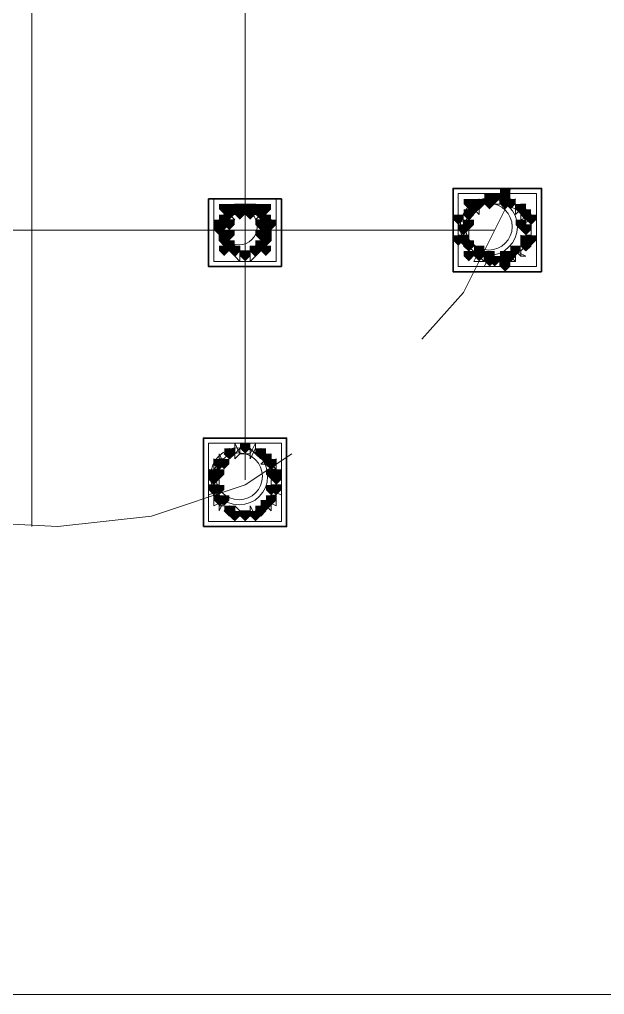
# Model space of a CAD drawing. Header units: millimetres. Extents: x 2315 to 4619, y 1334 to 1897.
# Drawn here: x 3625.89 to 3632.75, y 1530.21 to 1541.67 of the extents above; entities that cross this region are included whole.
import ezdxf

# ---------------------------------------------------------------- set-up
doc = ezdxf.new("R2010")
doc.units = ezdxf.units.MM
for name, color, linetype, true_color in [('PDF_10', 7, 'Continuous', 0x00b85c), ('PDF_AXIS', 7, 'Continuous', 0x00b85c), ('PDF_柱构件', 7, 'Continuous', 0x00b85c), ('PDF_转运站初步方案', 7, 'Continuous', 0x00b85c)]:
    doc.layers.add(name, color=color, linetype=linetype, true_color=true_color)
doc.layers.add('PDF_中心线层', color=1, linetype='Continuous')
doc.layers.add('PDF_粗实线层', color=7, linetype='Continuous')

msp = doc.modelspace()

# ---------------------------------------------------------------- hatches: boundary and pattern name
at = {"layer": 'PDF_10', "transparency": 33554559}
for points in [[(3631.466, 1539.62), (3631.405, 1539.62), (3631.405, 1539.558), (3631.466, 1539.497), (3631.527, 1539.558), (3631.527, 1539.62)], [(3631.466, 1539.62), (3631.405, 1539.62), (3631.405, 1539.558), (3631.466, 1539.497), (3631.527, 1539.558), (3631.527, 1539.62)], [(3631.466, 1539.62), (3631.405, 1539.62), (3631.405, 1539.558), (3631.466, 1539.497), (3631.527, 1539.558), (3631.527, 1539.62)], [(3628.412, 1539.497), (3628.35, 1539.497), (3628.35, 1539.436), (3628.412, 1539.375), (3628.473, 1539.436), (3628.473, 1539.497)], [(3628.412, 1539.497), (3628.35, 1539.497), (3628.35, 1539.436), (3628.412, 1539.375), (3628.473, 1539.436), (3628.473, 1539.497)], [(3628.534, 1539.497), (3628.473, 1539.497), (3628.473, 1539.436), (3628.534, 1539.375), (3628.595, 1539.436), (3628.595, 1539.497)], [(3628.534, 1539.497), (3628.473, 1539.497), (3628.473, 1539.436), (3628.534, 1539.375), (3628.595, 1539.436), (3628.595, 1539.497)], [(3628.656, 1539.497), (3628.595, 1539.497), (3628.595, 1539.436), (3628.656, 1539.375), (3628.717, 1539.436), (3628.717, 1539.497)], [(3628.656, 1539.497), (3628.595, 1539.497), (3628.595, 1539.436), (3628.656, 1539.375), (3628.717, 1539.436), (3628.717, 1539.497)], [(3631.282, 1539.558), (3631.221, 1539.558), (3631.221, 1539.497), (3631.282, 1539.436), (3631.343, 1539.497), (3631.343, 1539.558)], [(3631.282, 1539.558), (3631.221, 1539.558), (3631.221, 1539.497), (3631.282, 1539.436), (3631.343, 1539.497), (3631.343, 1539.558)], [(3631.649, 1539.558), (3631.588, 1539.558), (3631.588, 1539.497), (3631.649, 1539.436), (3631.71, 1539.497), (3631.71, 1539.558)], [(3631.649, 1539.558), (3631.588, 1539.558), (3631.588, 1539.497), (3631.649, 1539.436), (3631.71, 1539.497), (3631.71, 1539.558)], [(3628.289, 1539.375), (3628.228, 1539.375), (3628.228, 1539.314), (3628.289, 1539.253), (3628.35, 1539.314), (3628.35, 1539.375)], [(3628.289, 1539.375), (3628.228, 1539.375), (3628.228, 1539.314), (3628.289, 1539.253), (3628.35, 1539.314), (3628.35, 1539.375)], [(3628.289, 1539.375), (3628.228, 1539.375), (3628.228, 1539.314), (3628.289, 1539.253), (3628.35, 1539.314), (3628.35, 1539.375)], [(3628.778, 1539.375), (3628.717, 1539.375), (3628.717, 1539.314), (3628.778, 1539.253), (3628.839, 1539.314), (3628.839, 1539.375)], [(3628.778, 1539.375), (3628.717, 1539.375), (3628.717, 1539.314), (3628.778, 1539.253), (3628.839, 1539.314), (3628.839, 1539.375)], [(3628.778, 1539.375), (3628.717, 1539.375), (3628.717, 1539.314), (3628.778, 1539.253), (3628.839, 1539.314), (3628.839, 1539.375)], [(3631.16, 1539.436), (3631.099, 1539.436), (3631.099, 1539.375), (3631.16, 1539.314), (3631.221, 1539.375), (3631.221, 1539.436)], [(3631.16, 1539.436), (3631.099, 1539.436), (3631.099, 1539.375), (3631.16, 1539.314), (3631.221, 1539.375), (3631.221, 1539.436)], [(3631.16, 1539.436), (3631.099, 1539.436), (3631.099, 1539.375), (3631.16, 1539.314), (3631.221, 1539.375), (3631.221, 1539.436)], [(3631.832, 1539.436), (3631.771, 1539.436), (3631.771, 1539.375), (3631.832, 1539.314), (3631.893, 1539.375), (3631.893, 1539.436)], [(3631.832, 1539.436), (3631.771, 1539.436), (3631.771, 1539.375), (3631.832, 1539.314), (3631.893, 1539.375), (3631.893, 1539.436)], [(3628.228, 1539.253), (3628.167, 1539.253), (3628.167, 1539.192), (3628.228, 1539.131), (3628.289, 1539.192), (3628.289, 1539.253)], [(3628.228, 1539.253), (3628.167, 1539.253), (3628.167, 1539.192), (3628.228, 1539.131), (3628.289, 1539.192), (3628.289, 1539.253)], [(3628.778, 1539.253), (3628.717, 1539.253), (3628.717, 1539.192), (3628.778, 1539.131), (3628.839, 1539.192), (3628.839, 1539.253)], [(3628.778, 1539.253), (3628.717, 1539.253), (3628.717, 1539.192), (3628.778, 1539.131), (3628.839, 1539.192), (3628.839, 1539.253)], [(3631.099, 1539.253), (3631.038, 1539.253), (3631.038, 1539.192), (3631.099, 1539.131), (3631.16, 1539.192), (3631.16, 1539.253)], [(3631.099, 1539.253), (3631.038, 1539.253), (3631.038, 1539.192), (3631.099, 1539.131), (3631.16, 1539.192), (3631.16, 1539.253)], [(3631.832, 1539.253), (3631.771, 1539.253), (3631.771, 1539.192), (3631.832, 1539.131), (3631.893, 1539.192), (3631.893, 1539.253)], [(3631.832, 1539.253), (3631.771, 1539.253), (3631.771, 1539.192), (3631.832, 1539.131), (3631.893, 1539.192), (3631.893, 1539.253)], [(3628.289, 1539.131), (3628.228, 1539.131), (3628.228, 1539.07), (3628.289, 1539.009), (3628.35, 1539.07), (3628.35, 1539.131)], [(3628.289, 1539.131), (3628.228, 1539.131), (3628.228, 1539.07), (3628.289, 1539.009), (3628.35, 1539.07), (3628.35, 1539.131)], [(3628.778, 1539.131), (3628.717, 1539.131), (3628.717, 1539.07), (3628.778, 1539.009), (3628.839, 1539.07), (3628.839, 1539.131)], [(3628.778, 1539.131), (3628.717, 1539.131), (3628.717, 1539.07), (3628.778, 1539.009), (3628.839, 1539.07), (3628.839, 1539.131)], [(3631.16, 1539.07), (3631.099, 1539.07), (3631.099, 1539.009), (3631.16, 1538.948), (3631.221, 1539.009), (3631.221, 1539.07)], [(3631.16, 1539.07), (3631.099, 1539.07), (3631.099, 1539.009), (3631.16, 1538.948), (3631.221, 1539.009), (3631.221, 1539.07)], [(3631.16, 1539.07), (3631.099, 1539.07), (3631.099, 1539.009), (3631.16, 1538.948), (3631.221, 1539.009), (3631.221, 1539.07)], [(3631.832, 1539.07), (3631.771, 1539.07), (3631.771, 1539.009), (3631.832, 1538.948), (3631.893, 1539.009), (3631.893, 1539.07)], [(3631.832, 1539.07), (3631.771, 1539.07), (3631.771, 1539.009), (3631.832, 1538.948), (3631.893, 1539.009), (3631.893, 1539.07)], [(3628.412, 1539.009), (3628.35, 1539.009), (3628.35, 1538.948), (3628.412, 1538.887), (3628.473, 1538.948), (3628.473, 1539.009)], [(3628.412, 1539.009), (3628.35, 1539.009), (3628.35, 1538.948), (3628.412, 1538.887), (3628.473, 1538.948), (3628.473, 1539.009)], [(3628.412, 1539.009), (3628.35, 1539.009), (3628.35, 1538.948), (3628.412, 1538.887), (3628.473, 1538.948), (3628.473, 1539.009)], [(3628.534, 1538.948), (3628.473, 1538.948), (3628.473, 1538.887), (3628.534, 1538.825), (3628.595, 1538.887), (3628.595, 1538.948)], [(3628.534, 1538.948), (3628.473, 1538.948), (3628.473, 1538.887), (3628.534, 1538.825), (3628.595, 1538.887), (3628.595, 1538.948)], [(3628.656, 1539.009), (3628.595, 1539.009), (3628.595, 1538.948), (3628.656, 1538.887), (3628.717, 1538.948), (3628.717, 1539.009)], [(3628.656, 1539.009), (3628.595, 1539.009), (3628.595, 1538.948), (3628.656, 1538.887), (3628.717, 1538.948), (3628.717, 1539.009)], [(3628.656, 1539.009), (3628.595, 1539.009), (3628.595, 1538.948), (3628.656, 1538.887), (3628.717, 1538.948), (3628.717, 1539.009)], [(3631.282, 1538.948), (3631.221, 1538.948), (3631.221, 1538.887), (3631.282, 1538.825), (3631.343, 1538.887), (3631.343, 1538.948)], [(3631.282, 1538.948), (3631.221, 1538.948), (3631.221, 1538.887), (3631.282, 1538.825), (3631.343, 1538.887), (3631.343, 1538.948)], [(3631.649, 1538.948), (3631.588, 1538.948), (3631.588, 1538.887), (3631.649, 1538.825), (3631.71, 1538.887), (3631.71, 1538.948)], [(3631.649, 1538.948), (3631.588, 1538.948), (3631.588, 1538.887), (3631.649, 1538.825), (3631.71, 1538.887), (3631.71, 1538.948)], [(3631.466, 1538.887), (3631.405, 1538.887), (3631.405, 1538.825), (3631.466, 1538.764), (3631.527, 1538.825), (3631.527, 1538.887)], [(3631.466, 1538.887), (3631.405, 1538.887), (3631.405, 1538.825), (3631.466, 1538.764), (3631.527, 1538.825), (3631.527, 1538.887)], [(3628.35, 1536.627), (3628.289, 1536.627), (3628.289, 1536.565), (3628.35, 1536.504), (3628.412, 1536.565), (3628.412, 1536.627)], [(3628.35, 1536.627), (3628.289, 1536.627), (3628.289, 1536.565), (3628.35, 1536.504), (3628.412, 1536.565), (3628.412, 1536.627)], [(3628.534, 1536.688), (3628.473, 1536.688), (3628.473, 1536.627), (3628.534, 1536.565), (3628.595, 1536.627), (3628.595, 1536.688)], [(3628.534, 1536.688), (3628.473, 1536.688), (3628.473, 1536.627), (3628.534, 1536.565), (3628.595, 1536.627), (3628.595, 1536.688)], [(3628.717, 1536.627), (3628.656, 1536.627), (3628.656, 1536.565), (3628.717, 1536.504), (3628.778, 1536.565), (3628.778, 1536.627)], [(3628.717, 1536.627), (3628.656, 1536.627), (3628.656, 1536.565), (3628.717, 1536.504), (3628.778, 1536.565), (3628.778, 1536.627)], [(3628.228, 1536.504), (3628.167, 1536.504), (3628.167, 1536.443), (3628.228, 1536.382), (3628.289, 1536.443), (3628.289, 1536.504)], [(3628.228, 1536.504), (3628.167, 1536.504), (3628.167, 1536.443), (3628.228, 1536.382), (3628.289, 1536.443), (3628.289, 1536.504)], [(3628.839, 1536.504), (3628.778, 1536.504), (3628.778, 1536.443), (3628.839, 1536.382), (3628.9, 1536.443), (3628.9, 1536.504)], [(3628.839, 1536.504), (3628.778, 1536.504), (3628.778, 1536.443), (3628.839, 1536.382), (3628.9, 1536.443), (3628.9, 1536.504)], [(3628.167, 1536.321), (3628.106, 1536.321), (3628.106, 1536.26), (3628.167, 1536.199), (3628.228, 1536.26), (3628.228, 1536.321)], [(3628.167, 1536.321), (3628.106, 1536.321), (3628.106, 1536.26), (3628.167, 1536.199), (3628.228, 1536.26), (3628.228, 1536.321)], [(3628.9, 1536.321), (3628.839, 1536.321), (3628.839, 1536.26), (3628.9, 1536.199), (3628.961, 1536.26), (3628.961, 1536.321)], [(3628.9, 1536.321), (3628.839, 1536.321), (3628.839, 1536.26), (3628.9, 1536.199), (3628.961, 1536.26), (3628.961, 1536.321)], [(3628.228, 1536.077), (3628.167, 1536.077), (3628.167, 1536.016), (3628.228, 1535.955), (3628.289, 1536.016), (3628.289, 1536.077)], [(3628.228, 1536.077), (3628.167, 1536.077), (3628.167, 1536.016), (3628.228, 1535.955), (3628.289, 1536.016), (3628.289, 1536.077)], [(3628.839, 1536.077), (3628.778, 1536.077), (3628.778, 1536.016), (3628.839, 1535.955), (3628.9, 1536.016), (3628.9, 1536.077)], [(3628.839, 1536.077), (3628.778, 1536.077), (3628.778, 1536.016), (3628.839, 1535.955), (3628.9, 1536.016), (3628.9, 1536.077)], [(3628.35, 1535.955), (3628.289, 1535.955), (3628.289, 1535.894), (3628.35, 1535.832), (3628.412, 1535.894), (3628.412, 1535.955)], [(3628.35, 1535.955), (3628.289, 1535.955), (3628.289, 1535.894), (3628.35, 1535.832), (3628.412, 1535.894), (3628.412, 1535.955)], [(3628.717, 1535.955), (3628.656, 1535.955), (3628.656, 1535.894), (3628.717, 1535.832), (3628.778, 1535.894), (3628.778, 1535.955)], [(3628.717, 1535.955), (3628.656, 1535.955), (3628.656, 1535.894), (3628.717, 1535.832), (3628.778, 1535.894), (3628.778, 1535.955)], [(3628.534, 1535.894), (3628.473, 1535.894), (3628.473, 1535.832), (3628.534, 1535.771), (3628.595, 1535.832), (3628.595, 1535.894)], [(3628.534, 1535.894), (3628.473, 1535.894), (3628.473, 1535.832), (3628.534, 1535.771), (3628.595, 1535.832), (3628.595, 1535.894)]]:
    msp.add_hatch(color=256, dxfattribs=at).paths.add_polyline_path(points)
at = {"layer": 'PDF_柱构件', "transparency": 33554559}
for points in [[(3631.405, 1539.62), (3631.343, 1539.62), (3631.343, 1539.558), (3631.405, 1539.497), (3631.466, 1539.558), (3631.466, 1539.62)], [(3631.588, 1539.681), (3631.527, 1539.681), (3631.527, 1539.62), (3631.588, 1539.558), (3631.649, 1539.62), (3631.649, 1539.681)], [(3631.588, 1539.62), (3631.527, 1539.62), (3631.527, 1539.558), (3631.588, 1539.497), (3631.649, 1539.558), (3631.649, 1539.62)], [(3628.289, 1539.497), (3628.228, 1539.497), (3628.228, 1539.436), (3628.289, 1539.375), (3628.35, 1539.436), (3628.35, 1539.497)], [(3628.473, 1539.497), (3628.412, 1539.497), (3628.412, 1539.436), (3628.473, 1539.375), (3628.534, 1539.436), (3628.534, 1539.497)], [(3628.595, 1539.497), (3628.534, 1539.497), (3628.534, 1539.436), (3628.595, 1539.375), (3628.656, 1539.436), (3628.656, 1539.497)], [(3628.778, 1539.497), (3628.717, 1539.497), (3628.717, 1539.436), (3628.778, 1539.375), (3628.839, 1539.436), (3628.839, 1539.497)], [(3631.16, 1539.558), (3631.099, 1539.558), (3631.099, 1539.497), (3631.16, 1539.436), (3631.221, 1539.497), (3631.221, 1539.558)], [(3631.221, 1539.497), (3631.16, 1539.497), (3631.16, 1539.436), (3631.221, 1539.375), (3631.282, 1539.436), (3631.282, 1539.497)], [(3631.405, 1539.558), (3631.343, 1539.558), (3631.343, 1539.497), (3631.405, 1539.436), (3631.466, 1539.497), (3631.466, 1539.558)], [(3631.588, 1539.558), (3631.527, 1539.558), (3631.527, 1539.497), (3631.588, 1539.436), (3631.649, 1539.497), (3631.649, 1539.558)], [(3631.771, 1539.497), (3631.71, 1539.497), (3631.71, 1539.436), (3631.771, 1539.375), (3631.832, 1539.436), (3631.832, 1539.497)], [(3628.35, 1539.436), (3628.289, 1539.436), (3628.289, 1539.375), (3628.35, 1539.314), (3628.412, 1539.375), (3628.412, 1539.436)], [(3628.473, 1539.436), (3628.412, 1539.436), (3628.412, 1539.375), (3628.473, 1539.314), (3628.534, 1539.375), (3628.534, 1539.436)], [(3628.595, 1539.436), (3628.534, 1539.436), (3628.534, 1539.375), (3628.595, 1539.314), (3628.656, 1539.375), (3628.656, 1539.436)], [(3628.717, 1539.436), (3628.656, 1539.436), (3628.656, 1539.375), (3628.717, 1539.314), (3628.778, 1539.375), (3628.778, 1539.436)], [(3631.038, 1539.375), (3630.977, 1539.375), (3630.977, 1539.314), (3631.038, 1539.253), (3631.099, 1539.314), (3631.099, 1539.375)], [(3631.893, 1539.375), (3631.832, 1539.375), (3631.832, 1539.314), (3631.893, 1539.253), (3631.954, 1539.314), (3631.954, 1539.375)], [(3628.228, 1539.314), (3628.167, 1539.314), (3628.167, 1539.253), (3628.228, 1539.192), (3628.289, 1539.253), (3628.289, 1539.314)], [(3628.289, 1539.314), (3628.228, 1539.314), (3628.228, 1539.253), (3628.289, 1539.192), (3628.35, 1539.253), (3628.35, 1539.314)], [(3628.35, 1539.314), (3628.289, 1539.314), (3628.289, 1539.253), (3628.35, 1539.192), (3628.412, 1539.253), (3628.412, 1539.314)], [(3628.717, 1539.314), (3628.656, 1539.314), (3628.656, 1539.253), (3628.717, 1539.192), (3628.778, 1539.253), (3628.778, 1539.314)], [(3628.778, 1539.314), (3628.717, 1539.314), (3628.717, 1539.253), (3628.778, 1539.192), (3628.839, 1539.253), (3628.839, 1539.314)], [(3628.839, 1539.314), (3628.778, 1539.314), (3628.778, 1539.253), (3628.839, 1539.192), (3628.9, 1539.253), (3628.9, 1539.314)], [(3631.16, 1539.314), (3631.099, 1539.314), (3631.099, 1539.253), (3631.16, 1539.192), (3631.221, 1539.253), (3631.221, 1539.314)], [(3631.771, 1539.314), (3631.71, 1539.314), (3631.71, 1539.253), (3631.771, 1539.192), (3631.832, 1539.253), (3631.832, 1539.314)], [(3628.289, 1539.192), (3628.228, 1539.192), (3628.228, 1539.131), (3628.289, 1539.07), (3628.35, 1539.131), (3628.35, 1539.192)], [(3628.35, 1539.192), (3628.289, 1539.192), (3628.289, 1539.131), (3628.35, 1539.07), (3628.412, 1539.131), (3628.412, 1539.192)], [(3628.717, 1539.192), (3628.656, 1539.192), (3628.656, 1539.131), (3628.717, 1539.07), (3628.778, 1539.131), (3628.778, 1539.192)], [(3628.778, 1539.192), (3628.717, 1539.192), (3628.717, 1539.131), (3628.778, 1539.07), (3628.839, 1539.131), (3628.839, 1539.192)], [(3631.038, 1539.131), (3630.977, 1539.131), (3630.977, 1539.07), (3631.038, 1539.009), (3631.099, 1539.07), (3631.099, 1539.131)], [(3631.099, 1539.131), (3631.038, 1539.131), (3631.038, 1539.07), (3631.099, 1539.009), (3631.16, 1539.07), (3631.16, 1539.131)], [(3631.832, 1539.131), (3631.771, 1539.131), (3631.771, 1539.07), (3631.832, 1539.009), (3631.893, 1539.07), (3631.893, 1539.131)], [(3631.893, 1539.131), (3631.832, 1539.131), (3631.832, 1539.07), (3631.893, 1539.009), (3631.954, 1539.07), (3631.954, 1539.131)], [(3628.35, 1539.07), (3628.289, 1539.07), (3628.289, 1539.009), (3628.35, 1538.948), (3628.412, 1539.009), (3628.412, 1539.07)], [(3628.717, 1539.07), (3628.656, 1539.07), (3628.656, 1539.009), (3628.717, 1538.948), (3628.778, 1539.009), (3628.778, 1539.07)], [(3628.289, 1539.009), (3628.228, 1539.009), (3628.228, 1538.948), (3628.289, 1538.887), (3628.35, 1538.948), (3628.35, 1539.009)], [(3628.778, 1539.009), (3628.717, 1539.009), (3628.717, 1538.948), (3628.778, 1538.887), (3628.839, 1538.948), (3628.839, 1539.009)], [(3631.16, 1538.948), (3631.099, 1538.948), (3631.099, 1538.887), (3631.16, 1538.825), (3631.221, 1538.887), (3631.221, 1538.948)], [(3631.282, 1539.009), (3631.221, 1539.009), (3631.221, 1538.948), (3631.282, 1538.887), (3631.343, 1538.948), (3631.343, 1539.009)], [(3631.405, 1538.948), (3631.343, 1538.948), (3631.343, 1538.887), (3631.405, 1538.825), (3631.466, 1538.887), (3631.466, 1538.948)], [(3631.588, 1538.948), (3631.527, 1538.948), (3631.527, 1538.887), (3631.588, 1538.825), (3631.649, 1538.887), (3631.649, 1538.948)], [(3631.71, 1539.009), (3631.649, 1539.009), (3631.649, 1538.948), (3631.71, 1538.887), (3631.771, 1538.948), (3631.771, 1539.009)], [(3631.405, 1538.887), (3631.343, 1538.887), (3631.343, 1538.825), (3631.405, 1538.764), (3631.466, 1538.825), (3631.466, 1538.887)], [(3631.588, 1538.887), (3631.527, 1538.887), (3631.527, 1538.825), (3631.588, 1538.764), (3631.649, 1538.825), (3631.649, 1538.887)], [(3631.588, 1538.825), (3631.527, 1538.825), (3631.527, 1538.764), (3631.588, 1538.703), (3631.649, 1538.764), (3631.649, 1538.825)], [(3628.289, 1536.504), (3628.228, 1536.504), (3628.228, 1536.443), (3628.289, 1536.382), (3628.35, 1536.443), (3628.35, 1536.504)], [(3628.778, 1536.565), (3628.717, 1536.565), (3628.717, 1536.504), (3628.778, 1536.443), (3628.839, 1536.504), (3628.839, 1536.565)], [(3628.167, 1536.382), (3628.106, 1536.382), (3628.106, 1536.321), (3628.167, 1536.26), (3628.228, 1536.321), (3628.228, 1536.382)], [(3628.228, 1536.382), (3628.167, 1536.382), (3628.167, 1536.321), (3628.228, 1536.26), (3628.289, 1536.321), (3628.289, 1536.382)], [(3628.839, 1536.382), (3628.778, 1536.382), (3628.778, 1536.321), (3628.839, 1536.26), (3628.9, 1536.321), (3628.9, 1536.382)], [(3628.9, 1536.382), (3628.839, 1536.382), (3628.839, 1536.321), (3628.9, 1536.26), (3628.961, 1536.321), (3628.961, 1536.382)], [(3628.167, 1536.199), (3628.106, 1536.199), (3628.106, 1536.138), (3628.167, 1536.077), (3628.228, 1536.138), (3628.228, 1536.199)], [(3628.228, 1536.199), (3628.167, 1536.199), (3628.167, 1536.138), (3628.228, 1536.077), (3628.289, 1536.138), (3628.289, 1536.199)], [(3628.839, 1536.199), (3628.778, 1536.199), (3628.778, 1536.138), (3628.839, 1536.077), (3628.9, 1536.138), (3628.9, 1536.199)], [(3628.9, 1536.199), (3628.839, 1536.199), (3628.839, 1536.138), (3628.9, 1536.077), (3628.961, 1536.138), (3628.961, 1536.199)], [(3628.289, 1536.077), (3628.228, 1536.077), (3628.228, 1536.016), (3628.289, 1535.955), (3628.35, 1536.016), (3628.35, 1536.077)], [(3628.778, 1536.016), (3628.717, 1536.016), (3628.717, 1535.955), (3628.778, 1535.894), (3628.839, 1535.955), (3628.839, 1536.016)], [(3628.412, 1535.894), (3628.35, 1535.894), (3628.35, 1535.832), (3628.412, 1535.771), (3628.473, 1535.832), (3628.473, 1535.894)], [(3628.656, 1535.894), (3628.595, 1535.894), (3628.595, 1535.832), (3628.656, 1535.771), (3628.717, 1535.832), (3628.717, 1535.894)]]:
    msp.add_hatch(color=256, dxfattribs=at).paths.add_polyline_path(points)
at = {"layer": 'PDF_转运站初步方案', "transparency": 33554559}
for points in [[(3631.466, 1539.62), (3631.405, 1539.62), (3631.405, 1539.558), (3631.466, 1539.497), (3631.527, 1539.558), (3631.527, 1539.62)], [(3631.466, 1539.62), (3631.405, 1539.62), (3631.405, 1539.558), (3631.466, 1539.497), (3631.527, 1539.558), (3631.527, 1539.62)], [(3628.412, 1539.497), (3628.35, 1539.497), (3628.35, 1539.436), (3628.412, 1539.375), (3628.473, 1539.436), (3628.473, 1539.497)], [(3628.412, 1539.497), (3628.35, 1539.497), (3628.35, 1539.436), (3628.412, 1539.375), (3628.473, 1539.436), (3628.473, 1539.497)], [(3628.534, 1539.497), (3628.473, 1539.497), (3628.473, 1539.436), (3628.534, 1539.375), (3628.595, 1539.436), (3628.595, 1539.497)], [(3628.534, 1539.497), (3628.473, 1539.497), (3628.473, 1539.436), (3628.534, 1539.375), (3628.595, 1539.436), (3628.595, 1539.497)], [(3628.656, 1539.497), (3628.595, 1539.497), (3628.595, 1539.436), (3628.656, 1539.375), (3628.717, 1539.436), (3628.717, 1539.497)], [(3628.656, 1539.497), (3628.595, 1539.497), (3628.595, 1539.436), (3628.656, 1539.375), (3628.717, 1539.436), (3628.717, 1539.497)], [(3631.282, 1539.558), (3631.221, 1539.558), (3631.221, 1539.497), (3631.282, 1539.436), (3631.343, 1539.497), (3631.343, 1539.558)], [(3631.282, 1539.558), (3631.221, 1539.558), (3631.221, 1539.497), (3631.282, 1539.436), (3631.343, 1539.497), (3631.343, 1539.558)], [(3631.649, 1539.558), (3631.588, 1539.558), (3631.588, 1539.497), (3631.649, 1539.436), (3631.71, 1539.497), (3631.71, 1539.558)], [(3631.649, 1539.558), (3631.588, 1539.558), (3631.588, 1539.497), (3631.649, 1539.436), (3631.71, 1539.497), (3631.71, 1539.558)], [(3628.289, 1539.375), (3628.228, 1539.375), (3628.228, 1539.314), (3628.289, 1539.253), (3628.35, 1539.314), (3628.35, 1539.375)], [(3628.289, 1539.375), (3628.228, 1539.375), (3628.228, 1539.314), (3628.289, 1539.253), (3628.35, 1539.314), (3628.35, 1539.375)], [(3628.778, 1539.375), (3628.717, 1539.375), (3628.717, 1539.314), (3628.778, 1539.253), (3628.839, 1539.314), (3628.839, 1539.375)], [(3628.778, 1539.375), (3628.717, 1539.375), (3628.717, 1539.314), (3628.778, 1539.253), (3628.839, 1539.314), (3628.839, 1539.375)], [(3631.16, 1539.436), (3631.099, 1539.436), (3631.099, 1539.375), (3631.16, 1539.314), (3631.221, 1539.375), (3631.221, 1539.436)], [(3631.16, 1539.436), (3631.099, 1539.436), (3631.099, 1539.375), (3631.16, 1539.314), (3631.221, 1539.375), (3631.221, 1539.436)], [(3631.832, 1539.436), (3631.771, 1539.436), (3631.771, 1539.375), (3631.832, 1539.314), (3631.893, 1539.375), (3631.893, 1539.436)], [(3631.832, 1539.436), (3631.771, 1539.436), (3631.771, 1539.375), (3631.832, 1539.314), (3631.893, 1539.375), (3631.893, 1539.436)], [(3628.228, 1539.253), (3628.167, 1539.253), (3628.167, 1539.192), (3628.228, 1539.131), (3628.289, 1539.192), (3628.289, 1539.253)], [(3628.228, 1539.253), (3628.167, 1539.253), (3628.167, 1539.192), (3628.228, 1539.131), (3628.289, 1539.192), (3628.289, 1539.253)], [(3628.778, 1539.253), (3628.717, 1539.253), (3628.717, 1539.192), (3628.778, 1539.131), (3628.839, 1539.192), (3628.839, 1539.253)], [(3628.778, 1539.253), (3628.717, 1539.253), (3628.717, 1539.192), (3628.778, 1539.131), (3628.839, 1539.192), (3628.839, 1539.253)], [(3631.099, 1539.253), (3631.038, 1539.253), (3631.038, 1539.192), (3631.099, 1539.131), (3631.16, 1539.192), (3631.16, 1539.253)], [(3631.099, 1539.253), (3631.038, 1539.253), (3631.038, 1539.192), (3631.099, 1539.131), (3631.16, 1539.192), (3631.16, 1539.253)], [(3631.832, 1539.253), (3631.771, 1539.253), (3631.771, 1539.192), (3631.832, 1539.131), (3631.893, 1539.192), (3631.893, 1539.253)], [(3631.832, 1539.253), (3631.771, 1539.253), (3631.771, 1539.192), (3631.832, 1539.131), (3631.893, 1539.192), (3631.893, 1539.253)], [(3628.289, 1539.131), (3628.228, 1539.131), (3628.228, 1539.07), (3628.289, 1539.009), (3628.35, 1539.07), (3628.35, 1539.131)], [(3628.289, 1539.131), (3628.228, 1539.131), (3628.228, 1539.07), (3628.289, 1539.009), (3628.35, 1539.07), (3628.35, 1539.131)], [(3628.778, 1539.131), (3628.717, 1539.131), (3628.717, 1539.07), (3628.778, 1539.009), (3628.839, 1539.07), (3628.839, 1539.131)], [(3628.778, 1539.131), (3628.717, 1539.131), (3628.717, 1539.07), (3628.778, 1539.009), (3628.839, 1539.07), (3628.839, 1539.131)], [(3631.16, 1539.07), (3631.099, 1539.07), (3631.099, 1539.009), (3631.16, 1538.948), (3631.221, 1539.009), (3631.221, 1539.07)], [(3631.16, 1539.07), (3631.099, 1539.07), (3631.099, 1539.009), (3631.16, 1538.948), (3631.221, 1539.009), (3631.221, 1539.07)], [(3631.832, 1539.07), (3631.771, 1539.07), (3631.771, 1539.009), (3631.832, 1538.948), (3631.893, 1539.009), (3631.893, 1539.07)], [(3631.832, 1539.07), (3631.771, 1539.07), (3631.771, 1539.009), (3631.832, 1538.948), (3631.893, 1539.009), (3631.893, 1539.07)], [(3628.412, 1539.009), (3628.35, 1539.009), (3628.35, 1538.948), (3628.412, 1538.887), (3628.473, 1538.948), (3628.473, 1539.009)], [(3628.412, 1539.009), (3628.35, 1539.009), (3628.35, 1538.948), (3628.412, 1538.887), (3628.473, 1538.948), (3628.473, 1539.009)], [(3628.534, 1538.948), (3628.473, 1538.948), (3628.473, 1538.887), (3628.534, 1538.825), (3628.595, 1538.887), (3628.595, 1538.948)], [(3628.534, 1538.948), (3628.473, 1538.948), (3628.473, 1538.887), (3628.534, 1538.825), (3628.595, 1538.887), (3628.595, 1538.948)], [(3628.656, 1539.009), (3628.595, 1539.009), (3628.595, 1538.948), (3628.656, 1538.887), (3628.717, 1538.948), (3628.717, 1539.009)], [(3628.656, 1539.009), (3628.595, 1539.009), (3628.595, 1538.948), (3628.656, 1538.887), (3628.717, 1538.948), (3628.717, 1539.009)], [(3631.282, 1538.948), (3631.221, 1538.948), (3631.221, 1538.887), (3631.282, 1538.825), (3631.343, 1538.887), (3631.343, 1538.948)], [(3631.282, 1538.948), (3631.221, 1538.948), (3631.221, 1538.887), (3631.282, 1538.825), (3631.343, 1538.887), (3631.343, 1538.948)], [(3631.649, 1538.948), (3631.588, 1538.948), (3631.588, 1538.887), (3631.649, 1538.825), (3631.71, 1538.887), (3631.71, 1538.948)], [(3631.649, 1538.948), (3631.588, 1538.948), (3631.588, 1538.887), (3631.649, 1538.825), (3631.71, 1538.887), (3631.71, 1538.948)], [(3631.466, 1538.887), (3631.405, 1538.887), (3631.405, 1538.825), (3631.466, 1538.764), (3631.527, 1538.825), (3631.527, 1538.887)], [(3631.466, 1538.887), (3631.405, 1538.887), (3631.405, 1538.825), (3631.466, 1538.764), (3631.527, 1538.825), (3631.527, 1538.887)], [(3628.35, 1536.627), (3628.289, 1536.627), (3628.289, 1536.565), (3628.35, 1536.504), (3628.412, 1536.565), (3628.412, 1536.627)], [(3628.35, 1536.627), (3628.289, 1536.627), (3628.289, 1536.565), (3628.35, 1536.504), (3628.412, 1536.565), (3628.412, 1536.627)], [(3628.534, 1536.688), (3628.473, 1536.688), (3628.473, 1536.627), (3628.534, 1536.565), (3628.595, 1536.627), (3628.595, 1536.688)], [(3628.534, 1536.688), (3628.473, 1536.688), (3628.473, 1536.627), (3628.534, 1536.565), (3628.595, 1536.627), (3628.595, 1536.688)], [(3628.717, 1536.627), (3628.656, 1536.627), (3628.656, 1536.565), (3628.717, 1536.504), (3628.778, 1536.565), (3628.778, 1536.627)], [(3628.717, 1536.627), (3628.656, 1536.627), (3628.656, 1536.565), (3628.717, 1536.504), (3628.778, 1536.565), (3628.778, 1536.627)], [(3628.228, 1536.504), (3628.167, 1536.504), (3628.167, 1536.443), (3628.228, 1536.382), (3628.289, 1536.443), (3628.289, 1536.504)], [(3628.228, 1536.504), (3628.167, 1536.504), (3628.167, 1536.443), (3628.228, 1536.382), (3628.289, 1536.443), (3628.289, 1536.504)], [(3628.839, 1536.504), (3628.778, 1536.504), (3628.778, 1536.443), (3628.839, 1536.382), (3628.9, 1536.443), (3628.9, 1536.504)], [(3628.839, 1536.504), (3628.778, 1536.504), (3628.778, 1536.443), (3628.839, 1536.382), (3628.9, 1536.443), (3628.9, 1536.504)], [(3628.167, 1536.321), (3628.106, 1536.321), (3628.106, 1536.26), (3628.167, 1536.199), (3628.228, 1536.26), (3628.228, 1536.321)], [(3628.167, 1536.321), (3628.106, 1536.321), (3628.106, 1536.26), (3628.167, 1536.199), (3628.228, 1536.26), (3628.228, 1536.321)], [(3628.9, 1536.321), (3628.839, 1536.321), (3628.839, 1536.26), (3628.9, 1536.199), (3628.961, 1536.26), (3628.961, 1536.321)], [(3628.9, 1536.321), (3628.839, 1536.321), (3628.839, 1536.26), (3628.9, 1536.199), (3628.961, 1536.26), (3628.961, 1536.321)], [(3628.228, 1536.077), (3628.167, 1536.077), (3628.167, 1536.016), (3628.228, 1535.955), (3628.289, 1536.016), (3628.289, 1536.077)], [(3628.228, 1536.077), (3628.167, 1536.077), (3628.167, 1536.016), (3628.228, 1535.955), (3628.289, 1536.016), (3628.289, 1536.077)], [(3628.839, 1536.077), (3628.778, 1536.077), (3628.778, 1536.016), (3628.839, 1535.955), (3628.9, 1536.016), (3628.9, 1536.077)], [(3628.839, 1536.077), (3628.778, 1536.077), (3628.778, 1536.016), (3628.839, 1535.955), (3628.9, 1536.016), (3628.9, 1536.077)], [(3628.35, 1535.955), (3628.289, 1535.955), (3628.289, 1535.894), (3628.35, 1535.832), (3628.412, 1535.894), (3628.412, 1535.955)], [(3628.35, 1535.955), (3628.289, 1535.955), (3628.289, 1535.894), (3628.35, 1535.832), (3628.412, 1535.894), (3628.412, 1535.955)], [(3628.717, 1535.955), (3628.656, 1535.955), (3628.656, 1535.894), (3628.717, 1535.832), (3628.778, 1535.894), (3628.778, 1535.955)], [(3628.717, 1535.955), (3628.656, 1535.955), (3628.656, 1535.894), (3628.717, 1535.832), (3628.778, 1535.894), (3628.778, 1535.955)], [(3628.534, 1535.894), (3628.473, 1535.894), (3628.473, 1535.832), (3628.534, 1535.771), (3628.595, 1535.832), (3628.595, 1535.894)], [(3628.534, 1535.894), (3628.473, 1535.894), (3628.473, 1535.832), (3628.534, 1535.771), (3628.595, 1535.832), (3628.595, 1535.894)]]:
    msp.add_hatch(color=256, dxfattribs=at).paths.add_polyline_path(points)

# ---------------------------------------------------------------- linework, layer by layer
at = {"layer": 'PDF_10', "lineweight": 18}
for points in [[(3628.534, 1539.436), (3628.534, 1539.497)], [(3631.282, 1539.558), (3631.282, 1539.497), (3631.343, 1539.497)], [(3631.466, 1539.558), (3631.527, 1539.558)], [(3631.71, 1539.558), (3631.649, 1539.497), (3631.71, 1539.497)], [(3628.289, 1539.314), (3628.289, 1539.375)], [(3628.35, 1539.375), (3628.412, 1539.436), (3628.412, 1539.375)], [(3628.473, 1539.436), (3628.595, 1539.436)], [(3628.656, 1539.375), (3628.656, 1539.436), (3628.717, 1539.375)], [(3628.778, 1539.375), (3628.778, 1539.314)], [(3631.16, 1539.314), (3631.16, 1539.375)], [(3631.832, 1539.375), (3631.771, 1539.375), (3631.832, 1539.314)], [(3628.228, 1539.131), (3628.228, 1539.192), (3628.289, 1539.192)], [(3628.839, 1539.192), (3628.778, 1539.192), (3628.778, 1539.131)], [(3631.099, 1539.131), (3631.099, 1539.192), (3631.16, 1539.192)], [(3631.893, 1539.192), (3631.832, 1539.192), (3631.832, 1539.131)], [(3628.289, 1539.009), (3628.289, 1539.07), (3628.289, 1539.009)], [(3628.778, 1539.009), (3628.778, 1539.07), (3628.778, 1539.009)], [(3628.412, 1538.948), (3628.35, 1538.948)], [(3628.534, 1538.948), (3628.534, 1538.887)], [(3628.717, 1538.948), (3628.656, 1538.948)], [(3631.16, 1538.948), (3631.16, 1539.009)], [(3631.771, 1539.009), (3631.832, 1539.009), (3631.771, 1538.948)], [(3628.595, 1538.887), (3628.473, 1538.887)], [(3631.343, 1538.825), (3631.282, 1538.887), (3631.282, 1538.825)], [(3631.527, 1538.825), (3631.466, 1538.825), (3631.466, 1538.764)], [(3631.71, 1538.887), (3631.649, 1538.825)], [(3631.649, 1538.887), (3631.71, 1538.825)], [(3628.595, 1536.627), (3628.473, 1536.627)], [(3628.534, 1536.565), (3628.534, 1536.627)], [(3628.35, 1536.504), (3628.35, 1536.565), (3628.289, 1536.565)], [(3628.778, 1536.565), (3628.717, 1536.565), (3628.717, 1536.504)], [(3628.228, 1536.443), (3628.167, 1536.382)], [(3628.228, 1536.382), (3628.167, 1536.443)], [(3628.9, 1536.382), (3628.839, 1536.443)], [(3628.839, 1536.382), (3628.9, 1536.443)], [(3628.106, 1536.26), (3628.167, 1536.26), (3628.167, 1536.199)], [(3628.9, 1536.199), (3628.9, 1536.26), (3628.961, 1536.26)], [(3628.167, 1536.077), (3628.228, 1536.016)], [(3628.228, 1536.077), (3628.167, 1536.016)], [(3628.839, 1536.016), (3628.9, 1536.077)], [(3628.839, 1536.077), (3628.9, 1536.016)], [(3628.289, 1535.894), (3628.35, 1535.894), (3628.35, 1535.955)], [(3628.717, 1535.955), (3628.717, 1535.894), (3628.778, 1535.894)], [(3628.473, 1535.832), (3628.595, 1535.832)], [(3628.534, 1535.894), (3628.534, 1535.832)]]:
    msp.add_lwpolyline(points, dxfattribs=at)
at = {"layer": 'PDF_AXIS', "lineweight": 18}
for points in [[(3631.954, 1538.764), (3631.954, 1539.62), (3631.038, 1539.62), (3631.038, 1538.764)], [(3628.9, 1538.825), (3628.9, 1539.558), (3628.167, 1539.558), (3628.167, 1538.825)], [(3628.106, 1535.771), (3628.106, 1536.688), (3628.961, 1536.688), (3628.961, 1535.771)]]:
    msp.add_lwpolyline(points, close=True, dxfattribs=at)
at = {"layer": 'PDF_中心线层', "color": 112, "lineweight": 18, "true_color": 0x00b85c}
msp.add_lwpolyline([(3626.029, 1535.71), (3626.029, 1547.682)], close=True, dxfattribs=at)
for points in [[(3628.534, 1547.133), (3628.534, 1536.26)], [(3620.043, 1541.635), (3620.043, 1541.085), (3620.288, 1539.986), (3620.715, 1538.948), (3621.326, 1537.97), (3622.12, 1537.176), (3623.036, 1536.504), (3624.075, 1536.016), (3625.174, 1535.771), (3626.335, 1535.71), (3627.434, 1535.832), (3628.534, 1536.199), (3629.083, 1536.565)], [(3630.61, 1537.909), (3631.099, 1538.459), (3631.588, 1539.436), (3631.649, 1539.681)], [(3620.593, 1539.192), (3631.466, 1539.192)]]:
    msp.add_lwpolyline(points, dxfattribs=at)
at = {"layer": 'PDF_柱构件', "lineweight": 18}
for points in [[(3631.343, 1539.62), (3631.405, 1539.497), (3631.405, 1539.62)], [(3631.466, 1539.497), (3631.527, 1539.497), (3631.527, 1539.62), (3631.466, 1539.62)], [(3631.588, 1539.62), (3631.588, 1539.497)], [(3628.35, 1539.375), (3628.473, 1539.375), (3628.412, 1539.497), (3628.35, 1539.436)], [(3628.412, 1539.497), (3628.473, 1539.375), (3628.473, 1539.497)], [(3628.473, 1539.436), (3628.595, 1539.436), (3628.595, 1539.497), (3628.473, 1539.497)], [(3628.595, 1539.497), (3628.595, 1539.375), (3628.656, 1539.497)], [(3628.595, 1539.375), (3628.656, 1539.375), (3628.717, 1539.436), (3628.656, 1539.497)], [(3631.16, 1539.497), (3631.282, 1539.375), (3631.282, 1539.436)], [(3631.282, 1539.436), (3631.343, 1539.497), (3631.343, 1539.558), (3631.221, 1539.497)], [(3631.588, 1539.497), (3631.71, 1539.436), (3631.71, 1539.497), (3631.649, 1539.558)], [(3631.771, 1539.497), (3631.71, 1539.436), (3631.71, 1539.375), (3631.832, 1539.497)], [(3628.289, 1539.253), (3628.35, 1539.314), (3628.289, 1539.375), (3628.228, 1539.314)], [(3628.289, 1539.436), (3628.35, 1539.314), (3628.412, 1539.314)], [(3628.778, 1539.436), (3628.656, 1539.314), (3628.717, 1539.314)], [(3628.717, 1539.314), (3628.778, 1539.253), (3628.839, 1539.314), (3628.778, 1539.375)], [(3631.16, 1539.314), (3631.221, 1539.375), (3631.16, 1539.436), (3631.099, 1539.375)], [(3631.771, 1539.375), (3631.771, 1539.314), (3631.893, 1539.375), (3631.832, 1539.436)], [(3628.228, 1539.253), (3628.35, 1539.253)], [(3628.289, 1539.131), (3628.289, 1539.253), (3628.228, 1539.253), (3628.228, 1539.131)], [(3628.839, 1539.253), (3628.717, 1539.253)], [(3628.778, 1539.253), (3628.778, 1539.131), (3628.839, 1539.131), (3628.839, 1539.253)], [(3631.038, 1539.314), (3631.16, 1539.253)], [(3631.16, 1539.131), (3631.16, 1539.253), (3631.038, 1539.253), (3631.038, 1539.131)], [(3631.893, 1539.314), (3631.771, 1539.253)], [(3631.832, 1539.253), (3631.832, 1539.131), (3631.893, 1539.131), (3631.893, 1539.253)], [(3628.228, 1539.07), (3628.35, 1539.131), (3628.228, 1539.131)], [(3628.35, 1539.009), (3628.289, 1539.131), (3628.228, 1539.07), (3628.289, 1539.009)], [(3628.839, 1539.131), (3628.717, 1539.131), (3628.839, 1539.07)], [(3628.778, 1539.131), (3628.717, 1539.009), (3628.778, 1539.009), (3628.839, 1539.07)], [(3631.038, 1539.07), (3631.16, 1539.07), (3631.16, 1539.131)], [(3631.893, 1539.07), (3631.771, 1539.131), (3631.771, 1539.07)], [(3628.289, 1538.948), (3628.412, 1539.009), (3628.35, 1539.07)], [(3628.778, 1538.948), (3628.717, 1539.07), (3628.656, 1539.009)], [(3631.221, 1539.009), (3631.16, 1539.07), (3631.099, 1539.009), (3631.16, 1538.948)], [(3631.771, 1539.07), (3631.771, 1539.009), (3631.832, 1538.948), (3631.893, 1539.009)], [(3628.473, 1538.948), (3628.35, 1539.009), (3628.35, 1538.948), (3628.412, 1538.887)], [(3628.473, 1538.825), (3628.473, 1538.948), (3628.473, 1539.009), (3628.412, 1538.887)], [(3628.595, 1538.948), (3628.473, 1538.948), (3628.473, 1538.887), (3628.595, 1538.887)], [(3628.656, 1538.887), (3628.595, 1539.009), (3628.595, 1538.948), (3628.595, 1538.825)], [(3628.656, 1539.009), (3628.595, 1538.948), (3628.656, 1538.887), (3628.717, 1538.948)], [(3631.16, 1538.887), (3631.282, 1538.948)], [(3631.343, 1538.887), (3631.282, 1538.948), (3631.221, 1538.825), (3631.343, 1538.825)], [(3631.71, 1538.948), (3631.588, 1538.887), (3631.649, 1538.825), (3631.71, 1538.825)], [(3631.832, 1538.887), (3631.71, 1538.948), (3631.771, 1538.887)], [(3631.405, 1538.764), (3631.405, 1538.887), (3631.343, 1538.764)], [(3631.527, 1538.825), (3631.466, 1538.825), (3631.466, 1538.764), (3631.527, 1538.764)], [(3631.588, 1538.764), (3631.588, 1538.887)], [(3628.412, 1536.565), (3628.35, 1536.504), (3628.289, 1536.565), (3628.35, 1536.627)], [(3628.412, 1536.688), (3628.473, 1536.565), (3628.412, 1536.504), (3628.412, 1536.627)], [(3628.595, 1536.565), (3628.473, 1536.565), (3628.473, 1536.627), (3628.595, 1536.627)], [(3628.656, 1536.627), (3628.595, 1536.504), (3628.595, 1536.565), (3628.656, 1536.688)], [(3628.717, 1536.504), (3628.656, 1536.565), (3628.717, 1536.627), (3628.778, 1536.565)], [(3628.289, 1536.443), (3628.228, 1536.382), (3628.167, 1536.382), (3628.167, 1536.504)], [(3628.228, 1536.565), (3628.289, 1536.443), (3628.228, 1536.504)], [(3628.839, 1536.504), (3628.778, 1536.443), (3628.717, 1536.443), (3628.839, 1536.565)], [(3628.839, 1536.382), (3628.778, 1536.443), (3628.9, 1536.504), (3628.9, 1536.382)], [(3628.106, 1536.382), (3628.228, 1536.321), (3628.106, 1536.321)], [(3628.961, 1536.321), (3628.839, 1536.321), (3628.961, 1536.382)], [(3628.228, 1536.26), (3628.228, 1536.199), (3628.106, 1536.199), (3628.106, 1536.26)], [(3628.839, 1536.199), (3628.839, 1536.26), (3628.961, 1536.26), (3628.961, 1536.199)], [(3628.106, 1536.138), (3628.228, 1536.138), (3628.106, 1536.077)], [(3628.228, 1536.077), (3628.289, 1536.016), (3628.167, 1535.955), (3628.167, 1536.077)], [(3628.778, 1536.016), (3628.839, 1536.077), (3628.9, 1536.077), (3628.9, 1535.955)], [(3628.961, 1536.077), (3628.839, 1536.138), (3628.961, 1536.138)], [(3628.35, 1535.955), (3628.412, 1535.894), (3628.35, 1535.832), (3628.289, 1535.894)], [(3628.412, 1535.832), (3628.412, 1535.955), (3628.473, 1535.894)], [(3628.656, 1535.832), (3628.595, 1535.894), (3628.595, 1535.955)], [(3628.656, 1535.894), (3628.717, 1535.955), (3628.778, 1535.894), (3628.717, 1535.832)], [(3628.839, 1535.894), (3628.717, 1536.016), (3628.778, 1536.016), (3628.839, 1535.955)], [(3628.473, 1535.894), (3628.595, 1535.894), (3628.595, 1535.832), (3628.473, 1535.832)]]:
    msp.add_lwpolyline(points, close=True, dxfattribs=at)
for points in [[(3631.099, 1539.253), (3631.099, 1539.314)], [(3631.832, 1539.314), (3631.832, 1539.253)], [(3628.473, 1538.887), (3628.473, 1538.948)], [(3628.595, 1538.948), (3628.595, 1538.887)], [(3631.221, 1538.887), (3631.221, 1538.948)], [(3631.771, 1538.948), (3631.771, 1538.887)], [(3628.473, 1536.627), (3628.412, 1536.565)], [(3628.656, 1536.565), (3628.595, 1536.627)], [(3628.289, 1536.504), (3628.228, 1536.504)], [(3628.228, 1535.955), (3628.289, 1536.016), (3628.228, 1535.894), (3628.228, 1535.955), (3628.289, 1535.955)], [(3628.412, 1535.894), (3628.473, 1535.832)], [(3628.595, 1535.832), (3628.656, 1535.894)]]:
    msp.add_lwpolyline(points, dxfattribs=at)
at = {"layer": 'PDF_粗实线层', "color": 112, "lineweight": 35, "true_color": 0x00b85c}
for points in [[(3632.015, 1538.703), (3632.015, 1539.681), (3630.977, 1539.681), (3630.977, 1538.703)], [(3628.961, 1538.764), (3628.106, 1538.764), (3628.106, 1539.558), (3628.961, 1539.558)], [(3628.045, 1535.71), (3628.045, 1536.749), (3629.022, 1536.749), (3629.022, 1535.71)]]:
    msp.add_lwpolyline(points, close=True, dxfattribs=at)
at = {"layer": 'PDF_转运站初步方案', "color": 142, "lineweight": 5, "true_color": 0x00a5dd}
msp.add_lwpolyline([(3419.942, 1530.213), (4209.904, 1530.213)], dxfattribs=at)
at = {"layer": 'PDF_转运站初步方案', "lineweight": 18}
for centre, radius in [((3631.395, 1539.232), 0.336), ((3631.395, 1539.232), 0.275), ((3628.463, 1539.232), 0.214), ((3628.463, 1539.232), 0.214), ((3628.463, 1536.3), 0.336), ((3628.463, 1536.3), 0.275)]:
    msp.add_circle(centre, radius, dxfattribs=at)

doc.saveas('drawing.dxf')
